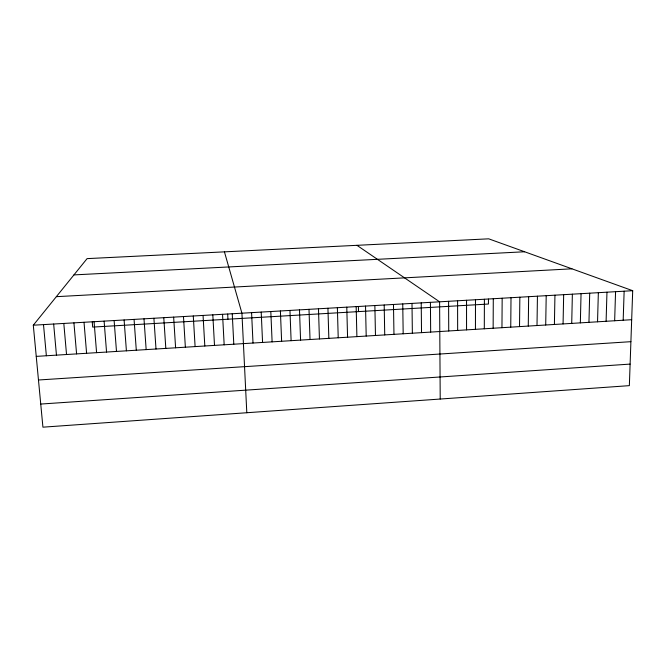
<?xml version="1.0" encoding="UTF-8"?>
<svg xmlns="http://www.w3.org/2000/svg" width="666" height="666" viewBox="0 0 666 666"><rect width="100%" height="100%" fill="white"/><g stroke="black" fill="none" stroke-linecap="round" stroke-linejoin="round"><path stroke-width="1" d="M475.441 329.329L475.482 299.75M484.299 328.779L484.398 299.242M488.453 299.084L488.436 304.037L92.674 327.089L92.249 321.894M493.14 328.238L493.29 298.726M501.956 327.697L502.164 298.218M510.747 327.156L511.013 297.702M519.522 326.615L519.846 297.194M528.271 326.074L528.654 296.695M537.004 325.532L537.437 296.187M545.712 325L546.203 295.679M554.403 324.467L554.945 295.18M563.07 323.926L563.669 294.672M571.719 323.393L572.369 294.172M580.344 322.868L581.052 293.673M588.952 322.336L589.71 293.173M597.535 321.803L598.351 292.682M606.102 321.278L606.967 292.183M614.651 320.754L615.567 291.691M623.176 320.229L624.142 291.192M632.7 290.701L629.353 385.647L42.924 427.172L33.3 325.199L87.088 258.624L488.711 238.828L632.7 290.701L33.3 325.199M40.743 404.054L630.111 364.094M38.47 379.995L630.902 341.675M36.239 356.385L631.676 319.705M56.352 296.67L571.944 268.814M73.943 274.9L524.625 251.765M356.951 245.321L439.602 301.815L440.209 399.042M224.434 251.856L241.925 313.195L246.803 412.737M43.498 324.617L46.37 355.761M53.663 324.026L56.46 355.145M63.811 323.443L66.533 354.52M73.926 322.86L76.582 353.904M84.016 322.286L86.597 353.288M94.073 321.703L96.587 352.672M104.112 321.129L106.552 352.056M114.127 320.554L116.492 351.44M124.109 319.971L126.407 350.832M134.066 319.405L136.297 350.224M143.998 318.831L146.162 349.617M153.904 318.256L156.002 349.009M163.786 317.69L165.817 348.401M173.643 317.124L175.599 347.802M183.475 316.558L185.364 347.202M193.282 315.992L195.105 346.603M203.055 315.434L204.812 346.004M212.812 314.868L214.502 345.404M227.68 314.094L227.947 319.205M222.544 314.31L224.167 344.813M232.243 313.753L233.799 344.214M251.582 312.637L253.005 343.032M261.205 312.088L262.57 342.441M270.812 311.53L272.111 341.858M280.394 310.98L281.626 341.267M289.951 310.431L291.117 340.684M299.484 309.881L300.582 340.101M308.991 309.332L310.031 339.518M318.473 308.791L319.447 338.936M327.93 308.241L328.846 338.361M337.371 307.7L338.22 337.779M346.778 307.159L347.569 337.204M358.408 306.568L358.533 311.596M356.168 306.618L356.893 336.63M365.526 306.077L366.2 336.055M374.866 305.544L375.474 335.489M384.19 305.003L384.732 334.915M393.481 304.47L393.964 334.349M402.747 303.937L403.18 333.783M411.996 303.405L412.362 333.216M421.22 302.872L421.528 332.65M430.419 302.347L430.669 332.084M448.601 301.298L448.734 330.977M457.584 300.782L457.659 330.428M466.541 300.266L466.558 329.878"/></g></svg>
